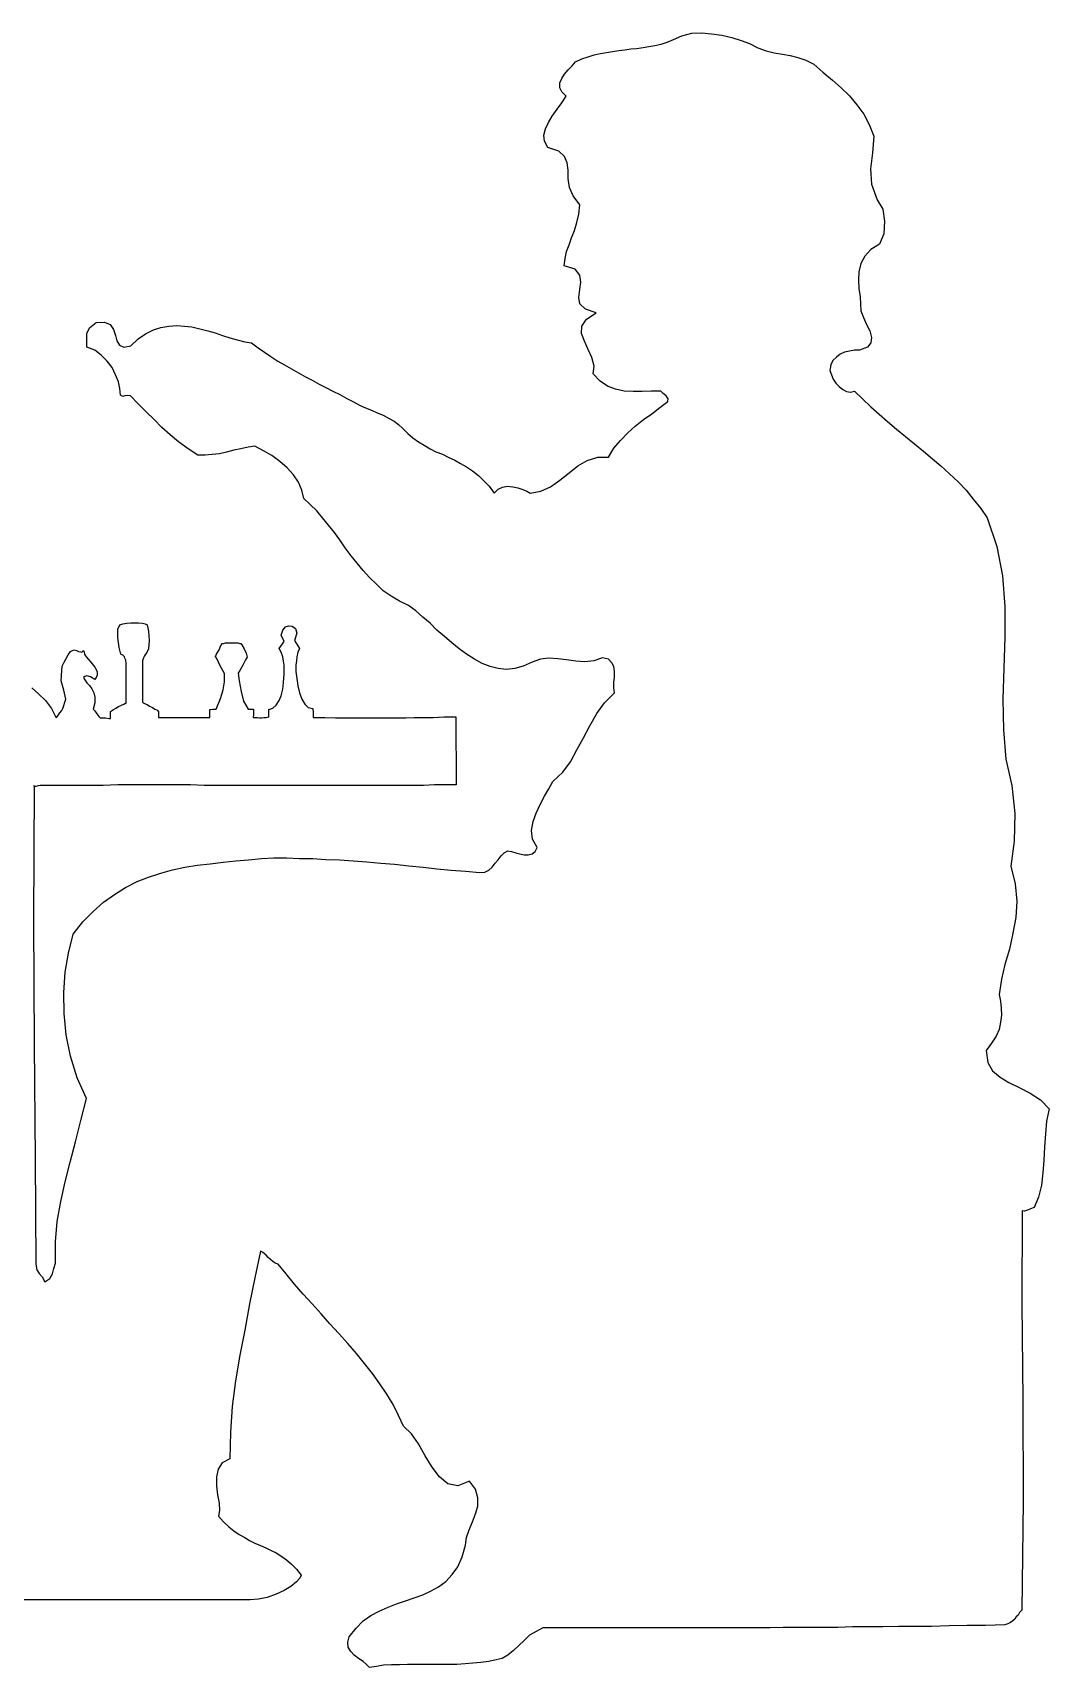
# Model space of a CAD drawing. Extents: x 92410 to 94023, y 21158 to 22523.
# Drawn here: x 93189 to 94023, y 21158 to 22499 of the extents above; entities that cross this region are included whole.
import ezdxf

# ---------------------------------------------------------------- set-up
doc = ezdxf.new("R2010")
doc.units = 0
doc.header["$LTSCALE"] = 1270
doc.header["$MEASUREMENT"] = 0
doc.layers.get('0').update_dxf_attribs({"linetype": 'CONTINUOUS'})

msp = doc.modelspace()

# ---------------------------------------------------------------- linework, layer by layer
at = {"linetype": 'CONTINUOUS'}
for p, q in [((93714.4, 22493.3), (93721.3, 22496.5)), ((93721.3, 22496.5), (93729.4, 22498.5)), ((93729.4, 22498.5), (93737.5, 22498.9)), ((93737.5, 22498.9), (93745.6, 22498.1)), ((93745.6, 22498.1), (93754.1, 22496.9)), ((93754.1, 22496.9), (93762.2, 22494.9)), ((93762.2, 22494.9), (93769.8, 22492.5)), ((93644.5, 22479.1), (93649.4, 22480.7)), ((93649.4, 22480.7), (93654.6, 22481.9)), ((93654.6, 22481.9), (93659.5, 22482.8)), ((93659.5, 22482.8), (93664.3, 22483.6)), ((93664.3, 22483.6), (93669.6, 22484.4)), ((93669.6, 22484.4), (93674.4, 22484.8)), ((93674.4, 22484.8), (93679.3, 22485.6)), ((93679.3, 22485.6), (93684.1, 22486)), ((93684.1, 22486), (93689.4, 22486.8)), ((93689.4, 22486.8), (93694.2, 22487.6)), ((93694.2, 22487.6), (93699.1, 22488.4)), ((93699.1, 22488.4), (93704.3, 22489.6)), ((93704.3, 22489.6), (93709.2, 22491.3)), ((93709.2, 22491.3), (93714.4, 22493.3)), ((93769.8, 22492.5), (93776.7, 22490)), ((93776.7, 22490), (93783.6, 22486.4)), ((93783.6, 22486.4), (93790.4, 22484)), ((93790.4, 22484), (93796.9, 22482.4)), ((93796.9, 22482.4), (93803.8, 22481.2)), ((93803.8, 22481.2), (93809.9, 22480.3)), ((93625.1, 22465), (93627.9, 22468.6)), ((93627.9, 22468.6), (93631.2, 22471.8)), ((93631.2, 22471.8), (93634, 22475.1)), ((93634, 22475.1), (93639.3, 22477.5)), ((93639.3, 22477.5), (93644.5, 22479.1)), ((93809.9, 22480.3), (93816.3, 22478.7)), ((93816.3, 22478.7), (93822.8, 22476.3)), ((93822.8, 22476.3), (93829.3, 22473.1)), ((93829.3, 22473.1), (93836.9, 22466.6)), ((93621.1, 22457.7), (93622.7, 22461.3)), ((93621.1, 22453.7), (93621.1, 22457.7)), ((93622.7, 22461.3), (93625.1, 22465)), ((93836.9, 22466.6), (93844.6, 22460.1)), ((93844.6, 22460.1), (93851.9, 22453.7)), ((93619.1, 22436.3), (93622.7, 22441.5)), ((93622.7, 22450.4), (93621.1, 22453.7)), ((93626.3, 22446.8), (93622.7, 22450.4)), ((93622.7, 22441.5), (93626.3, 22446.8)), ((93851.9, 22453.7), (93858.8, 22447.2)), ((93858.8, 22447.2), (93864.8, 22439.9)), ((93611.8, 22425.4), (93615, 22430.6)), ((93615, 22430.6), (93619.1, 22436.3)), ((93864.8, 22439.9), (93870.5, 22432.2)), ((93870.5, 22432.2), (93874.9, 22423.7)), ((93608.1, 22414.8), (93609.3, 22420.1)), ((93608.5, 22410), (93608.1, 22414.8)), ((93609.3, 22420.1), (93611.8, 22425.4)), ((93874.9, 22423.7), (93878.6, 22414)), ((93878.6, 22414), (93877.4, 22400.3)), ((93611.4, 22404.7), (93608.5, 22410)), ((93620.3, 22401.9), (93611.4, 22404.7)), ((93625.1, 22397.5), (93620.3, 22401.9)), ((93877.4, 22400.3), (93875.8, 22387.4)), ((93627.1, 22392.2), (93625.1, 22397.5)), ((93627.9, 22386.1), (93627.1, 22392.2)), ((93875.8, 22387.4), (93876.6, 22374.8)), ((93627.9, 22379.3), (93627.9, 22386.1)), ((93629.2, 22372), (93627.9, 22379.3)), ((93876.6, 22374.8), (93881.4, 22361.9)), ((93632, 22365.1), (93629.2, 22372)), ((93637.6, 22357.8), (93632, 22365.1)), ((93881.4, 22361.9), (93885.9, 22354.2)), ((93635.2, 22343.3), (93636.8, 22350.2)), ((93636.8, 22350.2), (93637.6, 22357.8)), ((93885.9, 22354.2), (93887.5, 22344.5)), ((93630.8, 22330.8), (93633.2, 22336.8)), ((93633.2, 22336.8), (93635.2, 22343.3)), ((93886.7, 22334), (93883.4, 22325.5)), ((93887.5, 22344.5), (93886.7, 22334)), ((93626.7, 22319.5), (93628.7, 22325.1)), ((93628.7, 22325.1), (93630.8, 22330.8)), ((93876.2, 22321.1), (93871.3, 22315.8)), ((93883.4, 22325.5), (93876.2, 22321.1)), ((93624.7, 22307.7), (93625.5, 22313.8)), ((93633.6, 22304.9), (93624.7, 22307.7)), ((93625.5, 22313.8), (93626.7, 22319.5)), ((93868.1, 22309.7), (93866.4, 22302.9)), ((93871.3, 22315.8), (93868.1, 22309.7)), ((93637.6, 22300), (93633.6, 22304.9)), ((93638.4, 22294.4), (93637.6, 22300)), ((93637.6, 22288.3), (93638.4, 22294.4)), ((93866.4, 22302.9), (93866, 22296)), ((93866, 22296), (93866.4, 22289.1)), ((93636.8, 22281.8), (93637.6, 22288.3)), ((93637.6, 22276.6), (93636.8, 22281.8)), ((93866.4, 22289.1), (93867.3, 22282.3)), ((93867.3, 22282.3), (93867.7, 22276.2)), ((93642.1, 22272.2), (93637.6, 22276.6)), ((93651, 22269.3), (93642.1, 22272.2)), ((93642.9, 22264.1), (93651, 22269.3)), ((93867.7, 22276.2), (93868.1, 22270.9)), ((93868.1, 22270.9), (93870.1, 22265.3)), ((93233.4, 22252.3), (93235.4, 22256.8)), ((93235.4, 22256.8), (93241.1, 22261.2)), ((93241.1, 22261.2), (93247.9, 22261.6)), ((93247.9, 22261.6), (93252.4, 22259.6)), ((93252.4, 22259.6), (93255.2, 22255.6)), ((93255.2, 22255.6), (93256.8, 22250.7)), ((93281.5, 22251.9), (93288, 22255.2)), ((93288, 22255.2), (93294, 22257.2)), ((93294, 22257.2), (93300.5, 22258.4)), ((93300.5, 22258.4), (93307, 22258.8)), ((93307, 22258.8), (93313.4, 22258.4)), ((93313.4, 22258.4), (93319.5, 22257.6)), ((93319.5, 22257.6), (93326, 22256)), ((93326, 22256), (93332.4, 22254.4)), ((93332.4, 22254.4), (93338.5, 22252.7)), ((93338.5, 22252.7), (93344.6, 22250.7)), ((93638.9, 22252.3), (93639.3, 22258.4)), ((93639.3, 22258.4), (93642.9, 22264.1)), ((93870.1, 22265.3), (93872.5, 22259.6)), ((93872.5, 22259.6), (93875.4, 22254.4)), ((93875.4, 22254.4), (93876.6, 22249.1)), ((93233.4, 22247.1), (93233.4, 22252.3)), ((93233.4, 22241), (93233.4, 22247.1)), ((93239.9, 22238.6), (93233.4, 22241)), ((93256.8, 22250.7), (93258, 22246.3)), ((93258, 22246.3), (93260.1, 22242.6)), ((93260.1, 22242.6), (93263.7, 22241)), ((93263.7, 22241), (93269.4, 22242.2)), ((93269.4, 22242.2), (93275.4, 22247.9)), ((93275.4, 22247.9), (93281.5, 22251.9)), ((93344.6, 22250.7), (93350.6, 22248.7)), ((93350.6, 22248.7), (93356.7, 22247.1)), ((93356.7, 22247.1), (93362.8, 22245.5)), ((93362.8, 22245.5), (93368.4, 22244.7)), ((93368.4, 22244.7), (93373.7, 22240.6)), ((93373.7, 22240.6), (93378.9, 22237)), ((93641.3, 22245.9), (93638.9, 22252.3)), ((93644.5, 22239), (93641.3, 22245.9)), ((93873.3, 22241), (93866.9, 22238.6)), ((93876.2, 22244.7), (93873.3, 22241)), ((93876.6, 22249.1), (93876.2, 22244.7)), ((93245.1, 22234.5), (93239.9, 22238.6)), ((93250, 22229.7), (93245.1, 22234.5)), ((93254, 22224.4), (93250, 22229.7)), ((93378.9, 22237), (93384.2, 22233.3)), ((93384.2, 22233.3), (93389.8, 22229.7)), ((93389.8, 22229.7), (93395.5, 22226.5)), ((93395.5, 22226.5), (93401.2, 22223.2)), ((93647.3, 22232.5), (93644.5, 22239)), ((93649.4, 22225.6), (93647.3, 22232.5)), ((93843.4, 22226.5), (93842.6, 22222)), ((93845, 22230.1), (93843.4, 22226.5)), ((93847.9, 22232.9), (93845, 22230.1)), ((93851.1, 22235.4), (93847.9, 22232.9)), ((93854.7, 22237), (93851.1, 22235.4)), ((93858.8, 22237.8), (93854.7, 22237)), ((93862.8, 22238.6), (93858.8, 22237.8)), ((93866.9, 22238.6), (93862.8, 22238.6)), ((93256.8, 22218.4), (93254, 22224.4)), ((93259.3, 22212.7), (93256.8, 22218.4)), ((93260.5, 22207.1), (93259.3, 22212.7)), ((93401.2, 22223.2), (93406.8, 22220)), ((93406.8, 22220), (93412.5, 22216.8)), ((93412.5, 22216.8), (93418.1, 22213.9)), ((93418.1, 22213.9), (93423.8, 22210.7)), ((93648.6, 22219.2), (93649.4, 22225.6)), ((93654.2, 22213.1), (93648.6, 22219.2)), ((93660.3, 22209.1), (93654.2, 22213.1)), ((93842.6, 22222), (93843.8, 22218.4)), ((93843.8, 22218.4), (93845.4, 22214.7)), ((93845.4, 22214.7), (93847.4, 22211.5)), ((93260.9, 22201.8), (93260.5, 22207.1)), ((93262.9, 22200.6), (93260.9, 22201.8)), ((93264.5, 22201), (93262.9, 22200.6)), ((93266.5, 22201.4), (93264.5, 22201)), ((93269, 22201), (93266.5, 22201.4)), ((93275.4, 22194.5), (93269, 22201)), ((93423.8, 22210.7), (93429.4, 22207.9)), ((93429.4, 22207.9), (93435.1, 22205)), ((93435.1, 22205), (93440.8, 22202.2)), ((93440.8, 22202.2), (93446.4, 22199)), ((93666.8, 22206.7), (93660.3, 22209.1)), ((93674, 22205), (93666.8, 22206.7)), ((93681.3, 22204.6), (93674, 22205)), ((93688.6, 22204.6), (93681.3, 22204.6)), ((93696.3, 22205), (93688.6, 22204.6)), ((93703.9, 22205), (93696.3, 22205)), ((93706, 22203), (93703.9, 22205)), ((93708.4, 22201), (93706, 22203)), ((93710, 22198.6), (93708.4, 22201)), ((93847.4, 22211.5), (93850.3, 22208.7)), ((93850.3, 22208.7), (93853.1, 22206.3)), ((93853.1, 22206.3), (93856.3, 22204.6)), ((93856.3, 22204.6), (93859.6, 22204.2)), ((93859.6, 22204.2), (93862.8, 22205)), ((93862.8, 22205), (93869.3, 22198.6)), ((93281.9, 22188.1), (93275.4, 22194.5)), ((93288.4, 22181.6), (93281.9, 22188.1)), ((93446.4, 22199), (93452.1, 22196.1)), ((93452.1, 22196.1), (93457.4, 22193.3)), ((93457.4, 22193.3), (93461.8, 22191.3)), ((93461.8, 22191.3), (93466.6, 22189.3)), ((93466.6, 22189.3), (93471.5, 22187.2)), ((93471.5, 22187.2), (93476.3, 22185.2)), ((93689.8, 22181.6), (93696.7, 22186.4)), ((93696.7, 22186.4), (93703.1, 22191.7)), ((93703.1, 22191.7), (93709.6, 22196.6)), ((93709.6, 22196.6), (93710, 22198.6)), ((93869.3, 22198.6), (93876.2, 22192.1)), ((93876.2, 22192.1), (93883, 22186)), ((93883, 22186), (93889.9, 22180)), ((93294.8, 22175.1), (93288.4, 22181.6)), ((93301.7, 22169.1), (93294.8, 22175.1)), ((93476.3, 22185.2), (93480.8, 22182.8)), ((93480.8, 22182.8), (93485.2, 22180.4)), ((93485.2, 22180.4), (93488.9, 22177.6)), ((93488.9, 22177.6), (93492.5, 22174.3)), ((93492.5, 22174.3), (93496.6, 22170.3)), ((93676.9, 22170.7), (93682.9, 22176.3)), ((93682.9, 22176.3), (93689.8, 22181.6)), ((93889.9, 22180), (93897.2, 22173.9)), ((93897.2, 22173.9), (93904.5, 22167.9)), ((93308.6, 22163.4), (93301.7, 22169.1)), ((93316.3, 22157.7), (93308.6, 22163.4)), ((93365.6, 22159), (93359.5, 22157.7)), ((93371.2, 22159.8), (93365.6, 22159)), ((93378.1, 22156.1), (93371.2, 22159.8)), ((93496.6, 22170.3), (93500.6, 22166.6)), ((93500.6, 22166.6), (93505.4, 22163.4)), ((93505.4, 22163.4), (93509.9, 22160.6)), ((93509.9, 22160.6), (93514.8, 22157.7)), ((93665.5, 22158.1), (93670.8, 22164.6)), ((93670.8, 22164.6), (93676.9, 22170.7)), ((93904.5, 22167.9), (93912.1, 22161.8)), ((93912.1, 22161.8), (93919.4, 22155.7)), ((93324.3, 22152.5), (93316.3, 22157.7)), ((93330.4, 22152.5), (93324.3, 22152.5)), ((93336.1, 22152.9), (93330.4, 22152.5)), ((93342.1, 22153.7), (93336.1, 22152.9)), ((93347.8, 22154.9), (93342.1, 22153.7)), ((93353.9, 22156.5), (93347.8, 22154.9)), ((93359.5, 22157.7), (93353.9, 22156.5)), ((93385, 22152.1), (93378.1, 22156.1)), ((93391.5, 22147.2), (93385, 22152.1)), ((93397.5, 22142), (93391.5, 22147.2)), ((93514.8, 22157.7), (93519.6, 22155.3)), ((93519.6, 22155.3), (93524.9, 22153.3)), ((93524.9, 22153.3), (93529.7, 22150.9)), ((93529.7, 22150.9), (93535, 22148.4)), ((93535, 22148.4), (93539.8, 22145.6)), ((93539.8, 22145.6), (93544.7, 22142.8)), ((93636, 22143.6), (93643.7, 22148)), ((93643.7, 22148), (93652.2, 22150.9)), ((93652.2, 22150.9), (93661.1, 22150.9)), ((93661.1, 22150.9), (93665.5, 22158.1)), ((93919.4, 22155.7), (93926.7, 22149.6)), ((93926.7, 22149.6), (93933.6, 22143.6)), ((93402.8, 22136.3), (93397.5, 22142)), ((93406.8, 22130.3), (93402.8, 22136.3)), ((93544.7, 22142.8), (93549.5, 22139.5)), ((93549.5, 22139.5), (93554.4, 22135.9)), ((93554.4, 22135.9), (93558.8, 22131.5)), ((93621.1, 22131.9), (93628.7, 22137.9)), ((93628.7, 22137.9), (93636, 22143.6)), ((93933.6, 22143.6), (93940.8, 22137.1)), ((93940.8, 22137.1), (93947.7, 22130.7)), ((93409.6, 22123.8), (93406.8, 22130.3)), ((93411.3, 22116.9), (93409.6, 22123.8)), ((93558.8, 22131.5), (93563.3, 22127)), ((93563.3, 22127), (93567.3, 22121.4)), ((93567.3, 22121.4), (93570.5, 22124.6)), ((93570.5, 22124.6), (93574.2, 22126.2)), ((93574.2, 22126.2), (93578.2, 22127)), ((93578.2, 22127), (93582.7, 22126.6)), ((93582.7, 22126.6), (93586.7, 22125.8)), ((93586.7, 22125.8), (93590.8, 22124.2)), ((93590.8, 22124.2), (93594, 22123)), ((93594, 22123), (93596.8, 22121.4)), ((93596.8, 22121.4), (93605.7, 22123)), ((93605.7, 22123), (93613.4, 22126.6)), ((93613.4, 22126.6), (93621.1, 22131.9)), ((93947.7, 22130.7), (93954.2, 22123.8)), ((93954.2, 22123.8), (93960.2, 22116.5)), ((93416.5, 22112.1), (93411.3, 22116.9)), ((93421.8, 22106.8), (93416.5, 22112.1)), ((93426.6, 22101.1), (93421.8, 22106.8)), ((93960.2, 22116.5), (93966.3, 22108.8)), ((93966.3, 22108.8), (93971.6, 22101.1)), ((93431.5, 22095.1), (93426.6, 22101.1)), ((93436.3, 22089), (93431.5, 22095.1)), ((93971.6, 22101.1), (93979.6, 22077.7)), ((93440.8, 22083), (93436.3, 22089)), ((93445.2, 22076.5), (93440.8, 22083)), ((93450.1, 22070), (93445.2, 22076.5)), ((93454.9, 22063.9), (93450.1, 22070)), ((93979.6, 22077.7), (93984.1, 22053.4)), ((93459.8, 22057.9), (93454.9, 22063.9)), ((93465, 22052.2), (93459.8, 22057.9)), ((93470.7, 22046.6), (93465, 22052.2)), ((93984.1, 22053.4), (93986.1, 22028.4)), ((93476.3, 22041.3), (93470.7, 22046.6)), ((93482.8, 22036.9), (93476.3, 22041.3)), ((93489.7, 22032.8), (93482.8, 22036.9)), ((93497, 22029.2), (93489.7, 22032.8)), ((93503, 22024.7), (93497, 22029.2)), ((93986.1, 22028.4), (93986.1, 22003.3)), ((93258.8, 22009.8), (93260.5, 22013.4)), ((93260.5, 22013.4), (93262.9, 22014.2)), ((93262.9, 22014.2), (93266.1, 22014.6)), ((93266.1, 22014.6), (93269.4, 22015)), ((93269.4, 22015), (93273, 22015)), ((93273, 22015), (93275.8, 22015)), ((93275.8, 22015), (93279.1, 22014.6)), ((93279.1, 22014.6), (93281.1, 22014.2)), ((93281.1, 22014.2), (93282.7, 22013.4)), ((93282.7, 22013.4), (93283.9, 22008.2)), ((93393.9, 22009), (93396.3, 22011.8)), ((93396.3, 22011.8), (93398.7, 22012.6)), ((93398.7, 22012.6), (93401.6, 22012.2)), ((93401.6, 22012.2), (93404.4, 22010.2)), ((93508.7, 22019.5), (93503, 22024.7)), ((93514.8, 22014.6), (93508.7, 22019.5)), ((93520.4, 22009), (93514.8, 22014.6)), ((93258.8, 22002.9), (93258.8, 22009.8)), ((93259.7, 21994.8), (93258.8, 22002.9)), ((93283.9, 22008.2), (93284.3, 22000.5)), ((93284.3, 22000.5), (93283.9, 21993.6)), ((93343.3, 21996.4), (93344.6, 21998.1)), ((93344.6, 21998.1), (93345.4, 21998.1)), ((93345.4, 21998.1), (93347, 21998.5)), ((93347, 21998.5), (93349.4, 21998.5)), ((93349.4, 21998.5), (93352.2, 21998.5)), ((93352.2, 21998.5), (93354.7, 21998.5)), ((93354.7, 21998.5), (93357.1, 21998.5)), ((93357.1, 21998.5), (93358.7, 21998.1)), ((93358.7, 21998.1), (93359.5, 21998.1)), ((93359.5, 21998.1), (93360.3, 21996.8)), ((93391, 21994), (93395.1, 21999.7)), ((93392.7, 22004.9), (93393.9, 22009)), ((93395.1, 21999.7), (93392.7, 22004.9)), ((93405.6, 22006.5), (93403.6, 22000.5)), ((93403.6, 22000.5), (93407.6, 21994)), ((93404.4, 22010.2), (93405.6, 22006.5)), ((93526.5, 22003.7), (93520.4, 22009)), ((93532.5, 21998.5), (93526.5, 22003.7)), ((93538.6, 21993.6), (93532.5, 21998.5)), ((93986.1, 22003.3), (93985.3, 21977.8)), ((93214.4, 21982.3), (93216, 21985.1)), ((93216, 21985.1), (93218, 21988.8)), ((93218, 21988.8), (93220, 21991.6)), ((93220, 21991.6), (93221.7, 21992.4)), ((93221.7, 21992.4), (93222.9, 21992.8)), ((93222.9, 21992.8), (93224.9, 21992.4)), ((93224.9, 21992.4), (93226.5, 21991.6)), ((93226.5, 21991.6), (93228.1, 21991.2)), ((93228.1, 21991.2), (93229.3, 21990.8)), ((93229.3, 21990.8), (93230.6, 21992.4)), ((93230.6, 21992.4), (93231, 21990.8)), ((93231, 21990.8), (93231.4, 21989.2)), ((93231.4, 21989.2), (93232.2, 21987.9)), ((93232.2, 21987.9), (93233, 21986.7)), ((93233, 21986.7), (93236.6, 21982.7)), ((93261.3, 21989.2), (93259.7, 21994.8)), ((93262.9, 21988.4), (93261.3, 21989.2)), ((93264.1, 21987.2), (93262.9, 21988.4)), ((93264.5, 21985.9), (93264.1, 21987.2)), ((93265.3, 21984.3), (93264.5, 21985.9)), ((93279.9, 21986.3), (93279.1, 21983.9)), ((93280.7, 21987.9), (93279.9, 21986.3)), ((93281.5, 21989.2), (93280.7, 21987.9)), ((93281.9, 21989.6), (93281.5, 21989.2)), ((93283.9, 21993.6), (93281.9, 21989.6)), ((93338.9, 21987.5), (93339.7, 21989.2)), ((93340.1, 21985.1), (93338.9, 21987.5)), ((93339.7, 21989.2), (93341.7, 21992.8)), ((93342.5, 21980.3), (93340.1, 21985.1)), ((93341.7, 21992.8), (93343.3, 21996.4)), ((93360.3, 21996.8), (93362.3, 21993.6)), ((93363.5, 21984.7), (93361.1, 21980.3)), ((93362.3, 21993.6), (93364, 21990)), ((93364.8, 21986.7), (93363.5, 21984.7)), ((93364, 21990), (93364.8, 21986.7)), ((93392.7, 21990.8), (93391, 21994)), ((93393.9, 21987.2), (93392.7, 21990.8)), ((93394.7, 21983.5), (93393.9, 21987.2)), ((93405.6, 21987.2), (93405.2, 21983.9)), ((93406.4, 21990.8), (93405.6, 21987.2)), ((93407.6, 21994), (93406.4, 21990.8)), ((93544.7, 21989.2), (93538.6, 21993.6)), ((93551.1, 21985.1), (93544.7, 21989.2)), ((93557.6, 21981.5), (93551.1, 21985.1)), ((93605.3, 21985.1), (93598.4, 21982.7)), ((93612.2, 21985.9), (93605.3, 21985.1)), ((93619.5, 21985.5), (93612.2, 21985.9)), ((93626.7, 21984.7), (93619.5, 21985.5)), ((93634.4, 21983.5), (93626.7, 21984.7)), ((93656.2, 21986.3), (93649, 21983.9)), ((93661.1, 21985.1), (93656.2, 21986.3)), ((93663.9, 21982.3), (93661.1, 21985.1)), ((93212.4, 21967.3), (93212.8, 21975.8)), ((93212.8, 21975.8), (93213.2, 21979.5)), ((93213.2, 21979.5), (93214.4, 21982.3)), ((93233.4, 21971.4), (93231.8, 21971)), ((93236.2, 21970.6), (93233.4, 21971.4)), ((93236.6, 21982.7), (93239.9, 21978.7)), ((93239.9, 21978.7), (93241.9, 21975)), ((93241.5, 21971.4), (93241.1, 21970.2)), ((93241.9, 21971.8), (93241.5, 21971.4)), ((93241.9, 21975), (93241.9, 21971.8)), ((93265.7, 21981.5), (93265.3, 21984.3)), ((93265.7, 21974.2), (93265.7, 21981.5)), ((93265.7, 21963.3), (93265.7, 21974.2)), ((93279.1, 21983.9), (93279.1, 21978.7)), ((93279.1, 21978.7), (93279.1, 21966.9)), ((93345, 21975.4), (93342.5, 21980.3)), ((93346.2, 21973.4), (93345, 21975.4)), ((93346.2, 21966.5), (93346.2, 21973.4)), ((93358.7, 21975.8), (93357.5, 21973.8)), ((93357.5, 21973.8), (93358.3, 21967.3)), ((93361.1, 21980.3), (93358.7, 21975.8)), ((93395.1, 21980.3), (93394.7, 21983.5)), ((93394.7, 21966.1), (93395.1, 21973)), ((93395.1, 21973), (93395.1, 21980.3)), ((93405.2, 21983.9), (93404.8, 21980.3)), ((93404.8, 21980.3), (93404.8, 21975)), ((93404.8, 21975), (93405.6, 21969.3)), ((93564.1, 21979.1), (93557.6, 21981.5)), ((93570.5, 21977.4), (93564.1, 21979.1)), ((93577.4, 21976.6), (93570.5, 21977.4)), ((93584.3, 21977.4), (93577.4, 21976.6)), ((93591.1, 21979.5), (93584.3, 21977.4)), ((93598.4, 21982.7), (93591.1, 21979.5)), ((93641.7, 21983.1), (93634.4, 21983.5)), ((93649, 21983.9), (93641.7, 21983.1)), ((93665.5, 21979.1), (93663.9, 21982.3)), ((93665.9, 21975), (93665.5, 21979.1)), ((93665.9, 21970.6), (93665.9, 21975)), ((93985.3, 21977.8), (93984.5, 21952.4)), ((93188.1, 21961.7), (93193.8, 21956.8)), ((93214.4, 21959.7), (93212.4, 21967.3)), ((93216, 21952.4), (93214.4, 21959.7)), ((93231.8, 21971), (93230.6, 21970.2)), ((93230.6, 21970.2), (93231.8, 21968.1)), ((93231.8, 21968.1), (93233.4, 21965.7)), ((93233.4, 21965.7), (93235.4, 21963.7)), ((93235.4, 21963.7), (93237.4, 21960.9)), ((93239.9, 21968.6), (93236.2, 21970.6)), ((93237.4, 21960.9), (93239, 21957.6)), ((93241.1, 21970.2), (93239.9, 21968.6)), ((93265.7, 21949.1), (93265.7, 21963.3)), ((93279.1, 21966.9), (93279.1, 21955.2)), ((93342.9, 21952.8), (93345, 21960.1)), ((93345, 21960.1), (93346.2, 21966.5)), ((93358.3, 21967.3), (93359.9, 21958.8)), ((93359.9, 21958.8), (93361.9, 21950.8)), ((93392.7, 21955.2), (93393.9, 21960.5)), ((93393.9, 21960.5), (93394.7, 21966.1)), ((93405.6, 21969.3), (93406.4, 21963.3)), ((93406.4, 21963.3), (93407.6, 21957.6)), ((93665.5, 21966.1), (93665.9, 21970.6)), ((93665.5, 21961.7), (93665.5, 21966.1)), ((93665.9, 21957.6), (93665.5, 21961.7)), ((93193.8, 21956.8), (93199.4, 21951.2)), ((93199.4, 21951.2), (93204.3, 21944.7)), ((93204.3, 21944.7), (93208.3, 21937)), ((93212.8, 21943.1), (93213.6, 21944.7)), ((93213.6, 21944.7), (93216, 21952.4)), ((93239.9, 21949.5), (93238.6, 21944.3)), ((93239, 21957.6), (93239.9, 21954)), ((93239.9, 21954), (93239.9, 21949.5)), ((93255.2, 21943.9), (93257.2, 21945.1)), ((93257.2, 21945.1), (93259.3, 21946.3)), ((93259.3, 21946.3), (93261.7, 21947.5)), ((93261.7, 21947.5), (93263.7, 21948.3)), ((93263.7, 21948.3), (93264.9, 21949.1)), ((93264.9, 21949.1), (93265.7, 21949.1)), ((93279.1, 21955.2), (93279.1, 21950)), ((93279.1, 21950), (93279.5, 21949.5)), ((93279.5, 21949.5), (93280.7, 21948.7)), ((93280.7, 21948.7), (93282.7, 21947.9)), ((93282.7, 21947.9), (93284.7, 21946.7)), ((93284.7, 21946.7), (93287.2, 21945.5)), ((93287.2, 21945.5), (93289.2, 21944.3)), ((93339.3, 21944.3), (93342.9, 21952.8)), ((93361.9, 21950.8), (93365.6, 21944.3)), ((93382.6, 21943.9), (93385.8, 21945.1)), ((93385.8, 21945.1), (93388.6, 21947.5)), ((93388.6, 21947.5), (93391, 21951.2)), ((93391, 21951.2), (93392.7, 21955.2)), ((93407.6, 21957.6), (93409.6, 21952.4)), ((93409.6, 21952.4), (93412.1, 21948.3)), ((93412.1, 21948.3), (93414.9, 21945.5)), ((93414.9, 21945.5), (93418.5, 21944.7)), ((93418.5, 21944.7), (93418.5, 21943.9)), ((93651.4, 21940.6), (93657.9, 21949.5)), ((93657.9, 21949.5), (93665.9, 21957.6)), ((93984.5, 21952.4), (93984.9, 21927.3)), ((93208.3, 21937), (93209.5, 21938.6)), ((93209.5, 21938.6), (93211.2, 21941.1)), ((93211.2, 21941.1), (93212.8, 21943.1)), ((93238.6, 21944.3), (93239.9, 21942.7)), ((93239.9, 21942.7), (93241.5, 21940.3)), ((93241.5, 21940.3), (93243.1, 21938.2)), ((93243.1, 21938.2), (93244.3, 21937)), ((93244.3, 21937), (93245.5, 21937)), ((93245.5, 21937), (93248.7, 21937)), ((93248.7, 21937), (93251.6, 21936.6)), ((93251.6, 21936.6), (93252.8, 21936.6)), ((93252.8, 21942.3), (93253.6, 21942.7)), ((93252.8, 21941.5), (93252.8, 21942.3)), ((93252.8, 21939.9), (93252.8, 21941.5)), ((93252.8, 21937.8), (93252.8, 21939.9)), ((93252.8, 21936.6), (93252.8, 21937.8)), ((93253.6, 21942.7), (93255.2, 21943.9)), ((93289.2, 21944.3), (93290.8, 21943.5)), ((93290.8, 21943.5), (93291.6, 21942.7)), ((93291.6, 21942.7), (93292, 21941.9)), ((93292, 21941.9), (93292, 21939.9)), ((93292, 21939.9), (93292, 21938.2)), ((93292, 21938.2), (93292, 21937.4)), ((93292, 21937.4), (93295.6, 21937.4)), ((93295.6, 21937.4), (93300.1, 21937.4)), ((93300.1, 21937.4), (93305.8, 21937.4)), ((93305.8, 21937.4), (93311.8, 21937.4)), ((93311.8, 21937.4), (93317.9, 21937.4)), ((93317.9, 21937.4), (93323.9, 21937.4)), ((93323.9, 21937.4), (93329.6, 21937.4)), ((93329.6, 21937.4), (93334.1, 21937.4)), ((93334.1, 21942.7), (93334.1, 21943.9)), ((93334.1, 21943.9), (93334.8, 21943.9)), ((93334.1, 21940.6), (93334.1, 21942.7)), ((93334.1, 21938.2), (93334.1, 21940.6)), ((93334.1, 21937.4), (93334.1, 21938.2)), ((93334.8, 21943.9), (93336.5, 21944.3)), ((93336.5, 21944.3), (93338.5, 21944.3)), ((93338.5, 21944.3), (93339.3, 21944.3)), ((93365.6, 21944.3), (93370, 21944.3)), ((93370, 21939.9), (93369.6, 21937.4)), ((93369.6, 21937.4), (93370.8, 21937.4)), ((93370, 21944.3), (93370, 21943.5)), ((93370, 21943.5), (93370, 21941.9)), ((93370, 21941.9), (93370, 21939.9)), ((93370.8, 21937.4), (93372, 21937.4)), ((93372, 21937.4), (93373.3, 21937.4)), ((93373.3, 21937.4), (93374.9, 21937)), ((93374.9, 21937), (93376.9, 21937)), ((93376.9, 21937), (93378.5, 21937.4)), ((93378.5, 21937.4), (93380.5, 21937.4)), ((93380.5, 21937.4), (93382.6, 21937.8)), ((93382.6, 21943.5), (93382.6, 21943.9)), ((93382.6, 21941.5), (93382.6, 21943.5)), ((93382.6, 21939.4), (93382.6, 21941.5)), ((93382.6, 21937.8), (93382.6, 21939.4)), ((93418.5, 21943.9), (93418.9, 21941.9)), ((93418.9, 21941.9), (93418.9, 21939.4)), ((93418.9, 21939.4), (93418.9, 21937.4)), ((93418.9, 21937.4), (93428.6, 21937.4)), ((93428.6, 21937.4), (93437.1, 21937)), ((93437.1, 21937), (93444.8, 21937)), ((93444.8, 21937), (93452.1, 21937)), ((93452.1, 21937), (93459, 21937)), ((93459, 21937), (93465, 21937)), ((93465, 21937), (93471.1, 21937)), ((93471.1, 21937), (93476.7, 21937)), ((93476.7, 21937), (93482.8, 21937)), ((93482.8, 21937), (93488.9, 21937)), ((93488.9, 21937), (93494.9, 21937)), ((93494.9, 21937), (93501.8, 21937.4)), ((93501.8, 21937.4), (93509.1, 21937.4)), ((93509.1, 21937.4), (93517.2, 21937.4)), ((93517.2, 21937.4), (93526.1, 21937.8)), ((93526.1, 21937.8), (93535.8, 21937.8)), ((93535.8, 21937.8), (93536.2, 21882)), ((93645.7, 21930.5), (93651.4, 21940.6)), ((93635.2, 21910.7), (93640.5, 21920.8)), ((93640.5, 21920.8), (93645.7, 21930.5)), ((93984.9, 21927.3), (93986.9, 21903.1)), ((93630, 21901), (93635.2, 21910.7)), ((93615.4, 21884.9), (93623.5, 21892.6)), ((93623.5, 21892.6), (93630, 21901)), ((93986.9, 21903.1), (93991.8, 21881.6)), ((93190.2, 21881.6), (93189.7, 21770.9)), ((93190.2, 21880.8), (93190.2, 21881.6)), ((93191.4, 21880.8), (93190.2, 21880.8)), ((93193.4, 21881.2), (93191.4, 21880.8)), ((93195, 21881.6), (93193.4, 21881.2)), ((93208.3, 21881.6), (93195, 21881.6)), ((93221.3, 21881.6), (93208.3, 21881.6)), ((93233.8, 21881.6), (93221.3, 21881.6)), ((93246.7, 21881.6), (93233.8, 21881.6)), ((93258.8, 21882), (93246.7, 21881.6)), ((93271, 21882), (93258.8, 21882)), ((93283.1, 21882), (93271, 21882)), ((93294.8, 21882), (93283.1, 21882)), ((93306.6, 21882), (93294.8, 21882)), ((93318.3, 21882), (93306.6, 21882)), ((93329.6, 21881.6), (93318.3, 21882)), ((93340.5, 21881.6), (93329.6, 21881.6)), ((93351.8, 21881.6), (93340.5, 21881.6)), ((93362.3, 21881.6), (93351.8, 21881.6)), ((93373.3, 21881.6), (93362.3, 21881.6)), ((93383.8, 21881.6), (93373.3, 21881.6)), ((93394.3, 21881.6), (93383.8, 21881.6)), ((93404.4, 21881.6), (93394.3, 21881.6)), ((93414.5, 21881.6), (93404.4, 21881.6)), ((93424.6, 21881.6), (93414.5, 21881.6)), ((93434.3, 21881.6), (93424.6, 21881.6)), ((93444.4, 21881.6), (93434.3, 21881.6)), ((93453.7, 21881.6), (93444.4, 21881.6)), ((93463.4, 21881.6), (93453.7, 21881.6)), ((93472.7, 21881.6), (93463.4, 21881.6)), ((93482, 21881.6), (93472.7, 21881.6)), ((93491.3, 21881.6), (93482, 21881.6)), ((93500.6, 21881.6), (93491.3, 21881.6)), ((93509.5, 21881.6), (93500.6, 21881.6)), ((93518.4, 21882), (93509.5, 21881.6)), ((93527.3, 21882), (93518.4, 21882)), ((93536.2, 21882), (93527.3, 21882)), ((93608.5, 21872.7), (93612.2, 21878.8)), ((93612.2, 21878.8), (93615.4, 21884.9)), ((93991.8, 21881.6), (93994.2, 21858.6)), ((93601.7, 21859), (93604.9, 21865.9)), ((93604.9, 21865.9), (93608.5, 21872.7)), ((93598, 21844.8), (93599.2, 21852.1)), ((93599.2, 21852.1), (93601.7, 21859)), ((93994.2, 21858.6), (93993.8, 21836)), ((93598.8, 21837.6), (93598, 21844.8)), ((93602.5, 21830.7), (93598.8, 21837.6)), ((93570.5, 21820.6), (93573, 21823.8)), ((93573, 21823.8), (93575.4, 21826.3)), ((93575.4, 21826.3), (93578.6, 21827.9)), ((93578.6, 21827.9), (93581.4, 21827.5)), ((93581.4, 21827.5), (93585.1, 21826.3)), ((93585.1, 21826.3), (93588.3, 21825.5)), ((93588.3, 21825.5), (93592, 21824.7)), ((93592, 21824.7), (93595.2, 21824.7)), ((93595.2, 21824.7), (93598.4, 21825.5)), ((93598.4, 21825.5), (93600.9, 21827.5)), ((93600.9, 21827.5), (93602.5, 21830.7)), ((93993.8, 21836), (93991, 21815.3)), ((93294, 21809.7), (93303.7, 21812.5)), ((93303.7, 21812.5), (93313.8, 21814.5)), ((93313.8, 21814.5), (93323.9, 21816.2)), ((93323.9, 21816.2), (93334.5, 21817.4)), ((93334.5, 21817.4), (93345, 21818.6)), ((93345, 21818.6), (93355.5, 21819.8)), ((93355.5, 21819.8), (93366, 21820.6)), ((93366, 21820.6), (93376.5, 21821.8)), ((93376.5, 21821.8), (93386.6, 21822.2)), ((93386.6, 21822.2), (93397.1, 21822.2)), ((93397.1, 21822.2), (93407.6, 21821.8)), ((93407.6, 21821.8), (93418.5, 21821.8)), ((93418.5, 21821.8), (93429.4, 21821)), ((93429.4, 21821), (93440.4, 21820.6)), ((93440.4, 21820.6), (93451.7, 21819.8)), ((93451.7, 21819.8), (93463, 21819)), ((93463, 21819), (93474.3, 21817.8)), ((93474.3, 21817.8), (93485.6, 21817)), ((93485.6, 21817), (93497.4, 21815.8)), ((93497.4, 21815.8), (93509.1, 21814.5)), ((93509.1, 21814.5), (93520.4, 21813.3)), ((93520.4, 21813.3), (93532.1, 21812.1)), ((93532.1, 21812.1), (93543.9, 21811.3)), ((93543.9, 21811.3), (93555.6, 21810.1)), ((93555.6, 21810.1), (93559.6, 21810.5)), ((93559.6, 21810.5), (93562.9, 21812.1)), ((93562.9, 21812.1), (93565.7, 21814.5)), ((93565.7, 21814.5), (93568.1, 21817.8)), ((93568.1, 21817.8), (93570.5, 21820.6)), ((93991, 21815.3), (93994.6, 21800.8)), ((93256, 21792.3), (93264.9, 21798)), ((93264.9, 21798), (93274.6, 21802.8)), ((93274.6, 21802.8), (93283.9, 21806.5)), ((93283.9, 21806.5), (93294, 21809.7)), ((93994.6, 21800.8), (93995.8, 21786.6)), ((93238.6, 21778.2), (93247.1, 21785.8)), ((93247.1, 21785.8), (93256, 21792.3)), ((93995.8, 21786.6), (93995, 21773.3)), ((93189.7, 21770.9), (93190.2, 21669)), ((93230.1, 21769.7), (93238.6, 21778.2)), ((93995, 21773.3), (93992.6, 21760.4)), ((93218.4, 21744.2), (93222.1, 21759.6)), ((93222.1, 21759.6), (93230.1, 21769.7)), ((93992.6, 21760.4), (93989.8, 21747.4)), ((93215.6, 21728.4), (93218.4, 21744.2)), ((93989.8, 21747.4), (93986.1, 21734.9)), ((93986.1, 21734.9), (93983.3, 21722.8)), ((93214.4, 21711.9), (93215.6, 21728.4)), ((93983.3, 21722.8), (93981.3, 21710.2)), ((93214.8, 21694.5), (93214.4, 21711.9)), ((93981.3, 21710.2), (93982.5, 21704.6)), ((93982.5, 21704.6), (93982.9, 21698.9)), ((93216.4, 21677.1), (93214.8, 21694.5)), ((93983.3, 21693.3), (93982.5, 21687.6)), ((93982.9, 21698.9), (93983.3, 21693.3)), ((93220, 21659.7), (93216.4, 21677.1)), ((93981.3, 21681.5), (93978.8, 21675.9)), ((93982.5, 21687.6), (93981.3, 21681.5)), ((93190.2, 21669), (93190.9, 21575.6)), ((93975.2, 21670.2), (93970.7, 21664.2)), ((93970.7, 21664.2), (93972, 21654.5)), ((93978.8, 21675.9), (93975.2, 21670.2)), ((93225.3, 21641.9), (93220, 21659.7)), ((93972, 21654.5), (93976, 21647.6)), ((93233, 21624.9), (93225.3, 21641.9)), ((93976, 21647.6), (93982.1, 21642.3)), ((93982.1, 21642.3), (93989.3, 21637.9)), ((93989.3, 21637.9), (93997.8, 21633.8)), ((93228.5, 21606.8), (93233, 21624.9)), ((93997.8, 21633.8), (94006.7, 21629.4)), ((94006.7, 21629.4), (94015.2, 21623.7)), ((94015.2, 21623.7), (94022.5, 21616.5)), ((94022.5, 21616.5), (94020.1, 21606.3)), ((93224.1, 21589.4), (93228.5, 21606.8)), ((94019.3, 21595.8), (94018.5, 21585.3)), ((94020.1, 21606.3), (94019.3, 21595.8)), ((93219.6, 21572.8), (93224.1, 21589.4)), ((94018.5, 21585.3), (94018, 21574.4)), ((93190.9, 21575.6), (93191.4, 21489.1)), ((93215.6, 21556.6), (93219.6, 21572.8)), ((94018, 21574.4), (94017.2, 21563.9)), ((93212, 21540.4), (93215.6, 21556.6)), ((94017.2, 21563.9), (94016, 21553.8)), ((94013.6, 21544.1), (94010, 21535.6)), ((94016, 21553.8), (94013.6, 21544.1)), ((93209.1, 21523.9), (93212, 21540.4)), ((94000.3, 21532.8), (93999.9, 21456.8)), ((94002.3, 21532.4), (94000.3, 21532.8)), ((94004.7, 21533.2), (94002.3, 21532.4)), ((94007.1, 21534.4), (94004.7, 21533.2)), ((94010, 21535.6), (94007.1, 21534.4)), ((93207.5, 21507.3), (93209.1, 21523.9)), ((93207.5, 21489.9), (93207.5, 21507.3)), ((93191.4, 21489.1), (93192.2, 21484.3)), ((93206.3, 21485.5), (93207.5, 21489.9)), ((93375.7, 21499.6), (93371.2, 21477.8)), ((93377.3, 21498.8), (93375.7, 21499.6)), ((93378.9, 21497.6), (93377.3, 21498.8)), ((93380.5, 21496.4), (93378.9, 21497.6)), ((93382.1, 21494.4), (93380.5, 21496.4)), ((93383.8, 21492.8), (93382.1, 21494.4)), ((93385.8, 21491.1), (93383.8, 21492.8)), ((93387.8, 21489.9), (93385.8, 21491.1)), ((93390.2, 21489.1), (93387.8, 21489.9)), ((93396.7, 21481), (93390.2, 21489.1)), ((93192.2, 21484.3), (93194.2, 21481.4)), ((93194.2, 21481.4), (93196.6, 21478.6)), ((93196.6, 21478.6), (93199, 21474.6)), ((93199, 21474.6), (93203.1, 21477.4)), ((93203.1, 21477.4), (93205.1, 21481)), ((93205.1, 21481), (93206.3, 21485.5)), ((93371.2, 21477.8), (93366.8, 21456.4)), ((93403.6, 21472.5), (93396.7, 21481)), ((93410.8, 21464.4), (93403.6, 21472.5)), ((93418.1, 21456.4), (93410.8, 21464.4)), ((93366.8, 21456.4), (93362.8, 21434.9)), ((93425.4, 21448.3), (93418.1, 21456.4)), ((93999.9, 21456.8), (94000.7, 21377.5)), ((93362.8, 21434.9), (93358.7, 21414.3)), ((93432.7, 21440.2), (93425.4, 21448.3)), ((93440, 21432.1), (93432.7, 21440.2)), ((93447.2, 21424), (93440, 21432.1)), ((93454.5, 21415.9), (93447.2, 21424)), ((93358.7, 21414.3), (93355.1, 21393.3)), ((93461, 21407.5), (93454.5, 21415.9)), ((93467.5, 21399.4), (93461, 21407.5)), ((93473.5, 21390.9), (93467.5, 21399.4)), ((93355.1, 21393.3), (93352.6, 21372.3)), ((93479.2, 21382.4), (93473.5, 21390.9)), ((93484.4, 21373.9), (93479.2, 21382.4)), ((93352.6, 21372.3), (93351, 21351.3)), ((93488.9, 21365), (93484.4, 21373.9)), ((94000.7, 21377.5), (94001.1, 21294.3)), ((93492.9, 21356.1), (93488.9, 21365)), ((93499.4, 21350), (93492.9, 21356.1)), ((93351, 21351.3), (93350.6, 21329.4)), ((93505.4, 21341.6), (93499.4, 21350)), ((93510.7, 21331.9), (93505.4, 21341.6)), ((93350.6, 21329.4), (93344.2, 21326.2)), ((93516.4, 21322.6), (93510.7, 21331.9)), ((93340.9, 21320.9), (93339.7, 21314.5)), ((93339.7, 21314.5), (93339.7, 21307.2)), ((93344.2, 21326.2), (93340.9, 21320.9)), ((93522.4, 21314.5), (93516.4, 21322.6)), ((93529.3, 21308.8), (93522.4, 21314.5)), ((93339.7, 21307.2), (93340.5, 21299.9)), ((93537.4, 21307.2), (93529.3, 21308.8)), ((93547.1, 21311.2), (93537.4, 21307.2)), ((93551.9, 21304.4), (93547.1, 21311.2)), ((93554, 21297.5), (93551.9, 21304.4)), ((93340.5, 21299.9), (93341.7, 21293.1)), ((93341.7, 21293.1), (93342.1, 21287)), ((93551.9, 21284.2), (93554, 21290.6)), ((93554, 21290.6), (93554, 21297.5)), ((94001.1, 21294.3), (93999.9, 21205.3)), ((93342.1, 21287), (93341.3, 21282.5)), ((93341.3, 21282.5), (93345.4, 21277.7)), ((93345.4, 21277.7), (93349.8, 21273.6)), ((93546.7, 21271.2), (93549.5, 21277.7)), ((93549.5, 21277.7), (93551.9, 21284.2)), ((93349.8, 21273.6), (93353.9, 21270.4)), ((93353.9, 21270.4), (93358.3, 21267.2)), ((93358.3, 21267.2), (93362.8, 21264.8)), ((93362.8, 21264.8), (93366.8, 21262.3)), ((93366.8, 21262.3), (93371.2, 21260.3)), ((93543.9, 21258.7), (93544.7, 21264.8)), ((93544.7, 21264.8), (93546.7, 21271.2)), ((93371.2, 21260.3), (93375.7, 21258.3)), ((93375.7, 21258.3), (93380.1, 21256.3)), ((93380.1, 21256.3), (93384.6, 21254.2)), ((93384.6, 21254.2), (93388.6, 21252.2)), ((93388.6, 21252.2), (93393.1, 21249.4)), ((93393.1, 21249.4), (93397.1, 21246.6)), ((93537.4, 21240.9), (93541, 21249)), ((93541, 21249), (93543.9, 21258.7)), ((93397.1, 21246.6), (93401.2, 21242.9)), ((93401.2, 21242.9), (93405.2, 21238.9)), ((93405.2, 21238.9), (93409.2, 21234)), ((93409.2, 21234), (93408, 21231.6)), ((93527.7, 21228.8), (93532.9, 21234.4)), ((93532.9, 21234.4), (93537.4, 21240.9)), ((93395.1, 21221.5), (93388.6, 21218.3)), ((93400.7, 21224.7), (93395.1, 21221.5)), ((93405.2, 21228.4), (93400.7, 21224.7)), ((93408, 21231.6), (93405.2, 21228.4)), ((93508.7, 21217.9), (93515.6, 21221.1)), ((93515.6, 21221.1), (93521.6, 21224.3)), ((93521.6, 21224.3), (93527.7, 21228.8)), ((93189.7, 21213.8), (93178.8, 21213.8)), ((93201.1, 21213.8), (93189.7, 21213.8)), ((93212.4, 21213.8), (93201.1, 21213.8)), ((93223.7, 21213.8), (93212.4, 21213.8)), ((93235.4, 21213.8), (93223.7, 21213.8)), ((93247.1, 21213.8), (93235.4, 21213.8)), ((93259.3, 21213.8), (93247.1, 21213.8)), ((93271.4, 21213.8), (93259.3, 21213.8)), ((93283.9, 21213.8), (93271.4, 21213.8)), ((93296.9, 21213.8), (93283.9, 21213.8)), ((93310.2, 21213.8), (93296.9, 21213.8)), ((93323.9, 21213.8), (93310.2, 21213.8)), ((93337.7, 21213.8), (93323.9, 21213.8)), ((93352.2, 21213.8), (93337.7, 21213.8)), ((93367.2, 21213.8), (93352.2, 21213.8)), ((93374.1, 21214.2), (93367.2, 21213.8)), ((93381.3, 21215.8), (93374.1, 21214.2)), ((93388.6, 21218.3), (93381.3, 21215.8)), ((93473.1, 21204.5), (93480.4, 21207.7)), ((93480.4, 21207.7), (93487.3, 21210.6)), ((93487.3, 21210.6), (93494.5, 21213)), ((93494.5, 21213), (93501.8, 21215.4)), ((93501.8, 21215.4), (93508.7, 21217.9)), ((93454.1, 21190.4), (93459.8, 21196.4)), ((93459.8, 21196.4), (93466.2, 21200.9)), ((93466.2, 21200.9), (93473.1, 21204.5)), ((93988.5, 21194), (93986.1, 21193.2)), ((93990.6, 21195.2), (93988.5, 21194)), ((93992.6, 21196.4), (93990.6, 21195.2)), ((93994.2, 21198), (93992.6, 21196.4)), ((93995.4, 21199.7), (93994.2, 21198)), ((93997, 21201.3), (93995.4, 21199.7)), ((93998.2, 21203.3), (93997, 21201.3)), ((93999.9, 21205.3), (93998.2, 21203.3)), ((93447.2, 21179), (93448.5, 21183.5)), ((93448.5, 21183.5), (93454.1, 21190.4)), ((93592, 21180.3), (93587.5, 21176.2)), ((93596.4, 21184.7), (93592, 21180.3)), ((93601.7, 21187.9), (93596.4, 21184.7)), ((93607.3, 21190.8), (93601.7, 21187.9)), ((93619.8, 21190.8), (93607.3, 21190.8)), ((93632, 21190.8), (93619.8, 21190.8)), ((93643.7, 21190.8), (93632, 21190.8)), ((93655, 21190.8), (93643.7, 21190.8)), ((93666.4, 21190.8), (93655, 21190.8)), ((93677.7, 21190.8), (93666.4, 21190.8)), ((93688.6, 21190.8), (93677.7, 21190.8)), ((93699.1, 21190.8), (93688.6, 21190.8)), ((93709.6, 21190.8), (93699.1, 21190.8)), ((93720.1, 21190.8), (93709.6, 21190.8)), ((93730.6, 21190.8), (93720.1, 21190.8)), ((93741.1, 21190.8), (93730.6, 21190.8)), ((93751.2, 21190.8), (93741.1, 21190.8)), ((93761.7, 21190.8), (93751.2, 21190.8)), ((93772.3, 21190.8), (93761.7, 21190.8)), ((93782.8, 21190.8), (93772.3, 21190.8)), ((93793.3, 21190.8), (93782.8, 21190.8)), ((93804.2, 21191.2), (93793.3, 21190.8)), ((93815.1, 21191.2), (93804.2, 21191.2)), ((93826.4, 21191.2), (93815.1, 21191.2)), ((93837.7, 21191.2), (93826.4, 21191.2)), ((93849.1, 21191.2), (93837.7, 21191.2)), ((93861.2, 21191.6), (93849.1, 21191.2)), ((93873.3, 21191.6), (93861.2, 21191.6)), ((93885.9, 21191.6), (93873.3, 21191.6)), ((93898.8, 21192), (93885.9, 21191.6)), ((93912.1, 21192), (93898.8, 21192)), ((93925.9, 21192), (93912.1, 21192)), ((93940.4, 21192.4), (93925.9, 21192)), ((93955, 21192.8), (93940.4, 21192.4)), ((93970.3, 21192.8), (93955, 21192.8)), ((93986.1, 21193.2), (93970.3, 21192.8)), ((93447.6, 21175), (93447.2, 21179)), ((93449.7, 21171.4), (93447.6, 21175)), ((93452.5, 21168.5), (93449.7, 21171.4)), ((93456.1, 21165.7), (93452.5, 21168.5)), ((93578.6, 21168.5), (93573.8, 21165.7)), ((93583.1, 21172.2), (93578.6, 21168.5)), ((93587.5, 21176.2), (93583.1, 21172.2)), ((93459.8, 21163.3), (93456.1, 21165.7)), ((93462.6, 21160.8), (93459.8, 21163.3)), ((93465, 21158.4), (93462.6, 21160.8)), ((93470.7, 21159.2), (93465, 21158.4)), ((93476.7, 21160.1), (93470.7, 21159.2)), ((93483.2, 21160.5), (93476.7, 21160.1)), ((93489.7, 21160.5), (93483.2, 21160.5)), ((93496.2, 21160.8), (93489.7, 21160.5)), ((93502.6, 21160.8), (93496.2, 21160.8)), ((93509.5, 21160.8), (93502.6, 21160.8)), ((93516.4, 21160.8), (93509.5, 21160.8)), ((93523.2, 21160.8), (93516.4, 21160.8)), ((93530.1, 21160.8), (93523.2, 21160.8)), ((93536.6, 21160.8), (93530.1, 21160.8)), ((93543.5, 21161.3), (93536.6, 21160.8)), ((93549.9, 21161.7), (93543.5, 21161.3)), ((93556.4, 21162.5), (93549.9, 21161.7)), ((93562.9, 21163.3), (93556.4, 21162.5)), ((93568.9, 21164.5), (93562.9, 21163.3)), ((93573.8, 21165.7), (93568.9, 21164.5))]:
    msp.add_line(p, q, dxfattribs=at)

doc.saveas('drawing.dxf')
